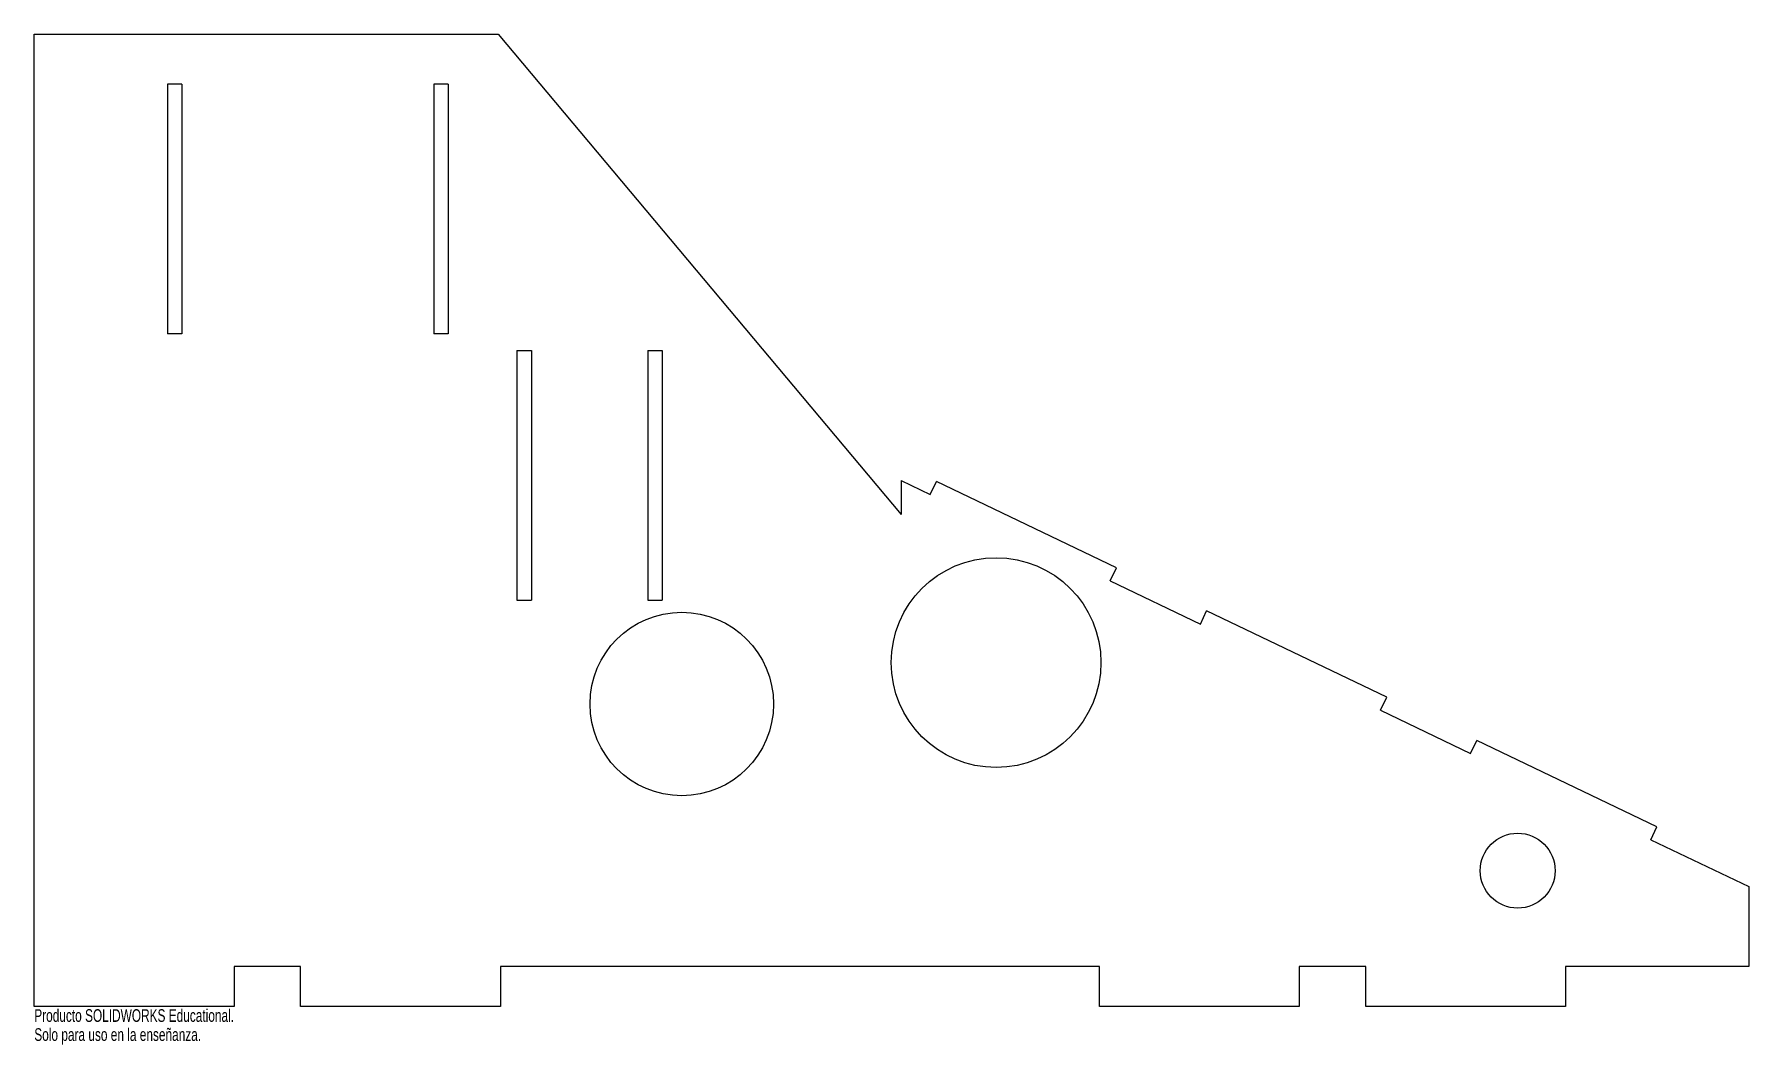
# Model space of a CAD drawing. Header units: inches. Extents: x -13.8 to 12, y 1.4 to 16.6.
import ezdxf

# ---------------------------------------------------------------- set-up
doc = ezdxf.new("R2010")
doc.units = ezdxf.units.IN
doc.header["$MEASUREMENT"] = 0
doc.styles.add('SLDTEXTSTYLE0', font='TXT', dxfattribs={"width": 0.7})

msp = doc.modelspace()

# ---------------------------------------------------------------- linework, layer by layer
at = {"color": 7, "linetype": 'Continuous', "lineweight": 25}
for p, q in [((-13.75, 1.96), (-13.75, 16.56)), ((-13.75, 16.56), (-6.782, 16.56)), ((-6.782, 16.56), (-0.73, 9.347)), ((-11.75, 15.81), (-11.75, 12.06)), ((-11.533, 15.81), (-11.75, 15.81)), ((-11.533, 15.81), (-11.533, 12.06)), ((-7.75, 15.81), (-7.75, 12.06)), ((-7.533, 15.81), (-7.75, 15.81)), ((-7.533, 15.81), (-7.533, 12.06)), ((-11.533, 12.06), (-11.75, 12.06)), ((-7.533, 12.06), (-7.75, 12.06)), ((-6.5, 11.81), (-6.5, 8.06)), ((-6.5, 11.81), (-6.283, 11.81)), ((-6.283, 11.81), (-6.283, 8.06)), ((-4.533, 11.81), (-4.317, 11.81)), ((-4.533, 11.81), (-4.533, 8.06)), ((-4.317, 11.81), (-4.317, 8.06)), ((-0.73, 9.857), (-0.73, 9.347)), ((-0.73, 9.857), (-0.294, 9.648)), ((-0.294, 9.648), (-0.201, 9.843)), ((2.505, 8.547), (-0.201, 9.843)), ((2.411, 8.352), (2.505, 8.547)), ((2.411, 8.352), (3.764, 7.704)), ((-6.5, 8.06), (-6.283, 8.06)), ((-4.533, 8.06), (-4.317, 8.06)), ((3.764, 7.704), (3.858, 7.9)), ((6.563, 6.604), (3.858, 7.9)), ((6.47, 6.408), (6.563, 6.604)), ((6.47, 6.408), (7.823, 5.761)), ((7.823, 5.761), (7.916, 5.956)), ((10.622, 4.66), (7.916, 5.956)), ((10.528, 4.465), (10.622, 4.66)), ((10.528, 4.465), (12, 3.76)), ((12, 3.76), (12, 2.56)), ((-9.75, 2.56), (-10.75, 2.56)), ((-10.75, 2.56), (-10.75, 1.96)), ((-9.75, 1.96), (-9.75, 2.56)), ((2.25, 2.56), (-6.75, 2.56)), ((-6.75, 2.56), (-6.75, 1.96)), ((2.25, 1.96), (2.25, 2.56)), ((6.25, 2.56), (5.25, 2.56)), ((5.25, 2.56), (5.25, 1.96)), ((6.25, 1.96), (6.25, 2.56)), ((12, 2.56), (9.25, 2.56)), ((9.25, 2.56), (9.25, 1.96)), ((-10.75, 1.96), (-13.75, 1.96)), ((-6.75, 1.96), (-9.75, 1.96)), ((5.25, 1.96), (2.25, 1.96)), ((9.25, 1.96), (6.25, 1.96))]:
    msp.add_line(p, q, dxfattribs=at)
for centre, radius in [((0.696, 7.125), 1.575), ((-4.025, 6.503), 1.378), ((8.53, 4), 0.563)]:
    msp.add_circle(centre, radius, dxfattribs=at)

# ---------------------------------------------------------------- texts
at = {"color": 7, "linetype": 'Continuous', "char_height": 0.1903, "attachment_point": 1, "style": 'SLDTEXTSTYLE0'}
for s, insert in [('Producto SOLIDWORKS Educational.', (-13.75, 1.92)), ('Solo para uso en la enseñanza.', (-13.75, 1.634))]:
    msp.add_mtext(s, dxfattribs=dict(at, insert=insert))

doc.saveas('drawing.dxf')
